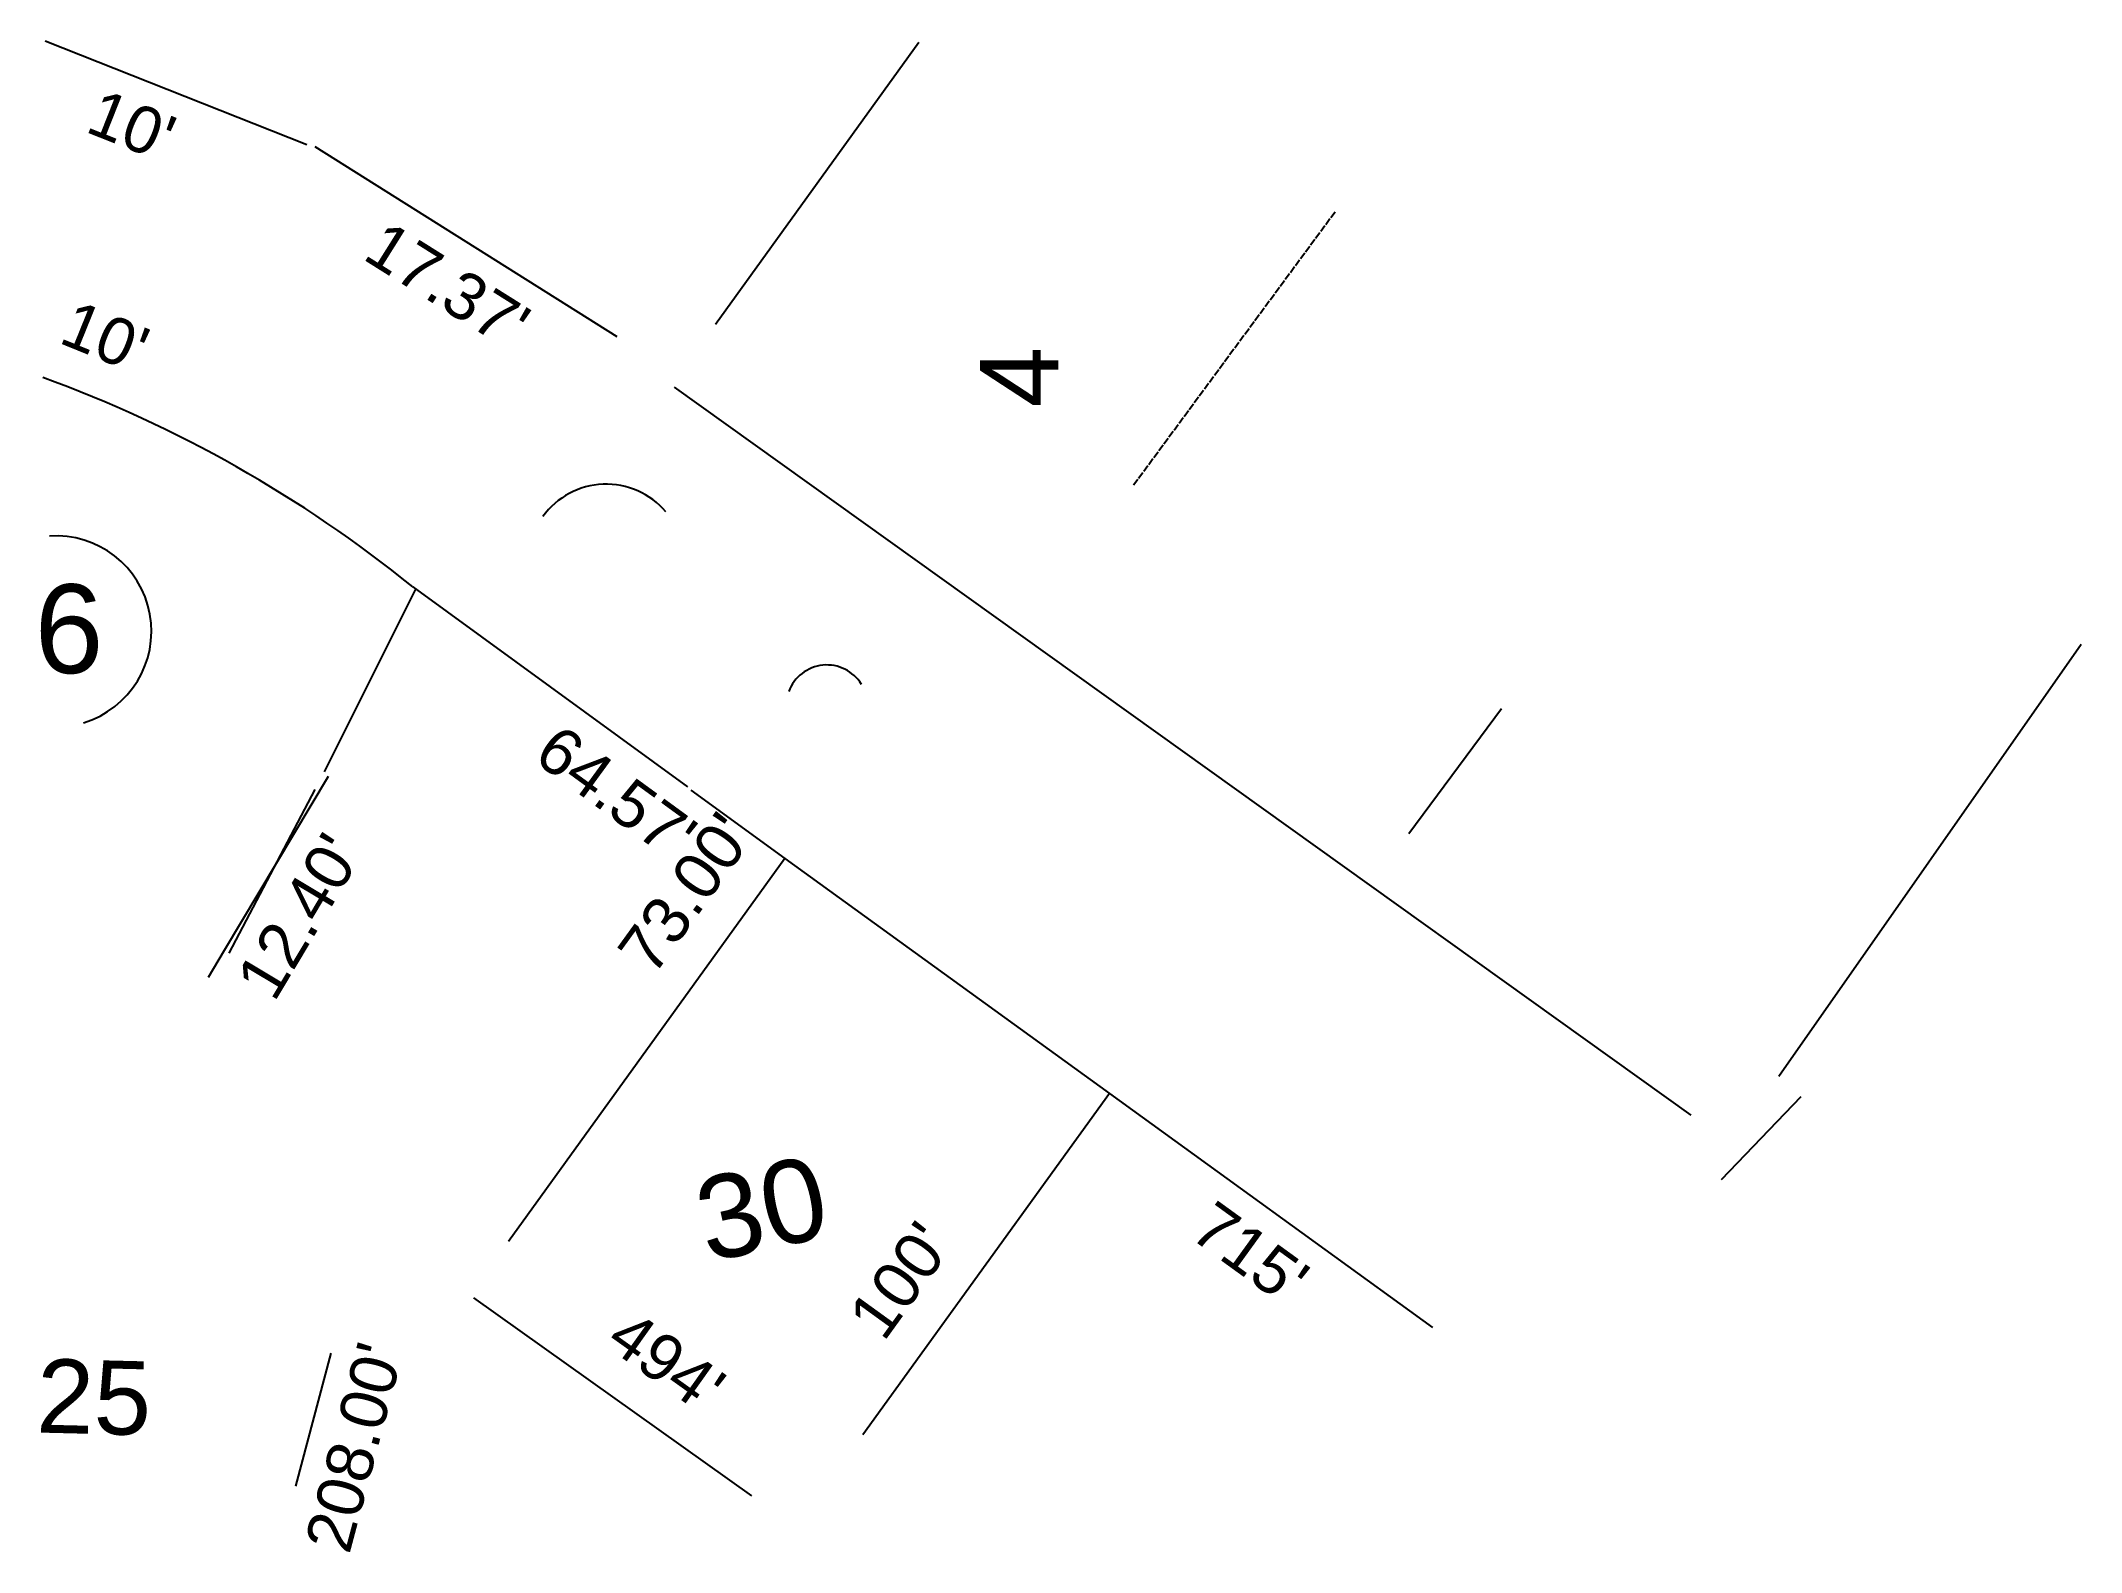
# Model space of a CAD drawing. Extents: x -1 to 364, y -10 to 261.
import ezdxf
from ezdxf.enums import TextEntityAlignment as Align

# ---------------------------------------------------------------- set-up
doc = ezdxf.new("R2010")
doc.units = 0
doc.header["$MEASUREMENT"] = 0
doc.linetypes.add('DASHED', pattern=[1.524, 1.27, -0.254])
for name, color, linetype in [('PLAT-CURVE', 4, 'CONTINUOUS'), ('PLAT-LINE', 7, 'CONTINUOUS'), ('PLAT-LINE-DASH', 8, 'DASHED'), ('PLAT-TEXT-DIST', 2, 'CONTINUOUS'), ('PLAT-TEXT-LOTNO', 5, 'CONTINUOUS')]:
    doc.layers.add(name, color=color, linetype=linetype)
doc.styles.add('PLAT', font='arial.ttf')

msp = doc.modelspace()

# ---------------------------------------------------------------- linework, layer by layer
at = {"layer": 'PLAT-CURVE'}
for centre, radius, start, end in [((-79.99, -17.9), 232.47, 51.0964, 69.9272), ((100.6, 167.34), 14.01, 40.2902, 144.1353), ((2.18, 155.04), 17.07, -73.2889, 93.9931), ((140.08, 141.77), 7.25, 31.4482, 159.8731)]:
    msp.add_arc(centre, radius, start, end, dxfattribs=at)
at = {"layer": 'PLAT-LINE'}
for p, q in [((0.25, 260.63), (47.04, 242.1)), ((156.53, 260.34), (120.17, 209.88)), ((48.46, 241.73), (102.49, 207.78)), ((112.78, 198.69), (294.64, 68.49)), ((66.56, 162.67), (50.14, 129.93)), ((66.01, 163.01), (115.16, 127.23)), ((364.49, 152.66), (310.42, 75.41)), ((260.81, 141.15), (244.23, 118.82)), ((50.87, 129.08), (32.28, 97.96)), ((48.51, 126.73), (33.12, 97.46)), ((115.74, 126.61), (132.59, 114.42)), ((132.59, 114.42), (83.1, 45.93)), ((132.59, 114.42), (190.68, 72.37)), ((32.28, 97.96), (29.41, 93.16)), ((190.68, 72.37), (146.54, 11.33)), ((190.68, 72.37), (248.42, 30.58)), ((314.31, 71.82), (300.05, 56.95)), ((76.89, 35.85), (126.6, 0.43)), ((51.34, 25.94), (45, 2.16))]:
    msp.add_line(p, q, dxfattribs=at)
at = {"layer": 'PLAT-LINE-DASH'}
msp.add_line((231, 230), (194.9, 181.08), dxfattribs=at)

# ---------------------------------------------------------------- texts
at = {"layer": 'PLAT-TEXT-DIST', "style": 'PLAT'}
for s, rotation, p in [("10'", 338.395, (17.27, 249.41)), ("17.37'", 327.8634, (74.47, 220.47)), ("64.57'", 323.9499, (104.87, 129.57)), ("12.40'", 59.1405, (42.08, 106.24)), ("715'", 324.102, (218.31, 47.24)), ("208.00'", 75.06, (51.45, 10.21))]:
    msp.add_text(s, height=8.326, rotation=rotation, dxfattribs=at).set_placement(p, align=Align.TOP_CENTER)
for s, rotation, p in [("10'", 337.95, (8.49, 201.57)), ("73.00'", 54.1446, (120.19, 104.36)), ("100'", 54.1253, (158.6, 35.12)), ("494'", 324.5287, (107.57, 19.1))]:
    msp.add_text(s, height=8.326, rotation=rotation, dxfattribs=at).set_placement(p, align=Align.BOTTOM_CENTER)
at = {"layer": 'PLAT-TEXT-LOTNO', "style": 'PLAT'}
for s, height, rotation, p in [('4', 14, 90, (174.5, 200.5)), ('30', 14.851, 12.2703, (128.42, 51.87)), ('25', 13.191, 358.609, (8.98, 18.12))]:
    msp.add_text(s, height=height, rotation=rotation, dxfattribs=at).set_placement(p, align=Align.MIDDLE_CENTER)
msp.add_text('6', height=15.88, dxfattribs=at).set_placement((4.5, 155.5), align=Align.MIDDLE_CENTER)

doc.saveas('drawing.dxf')
